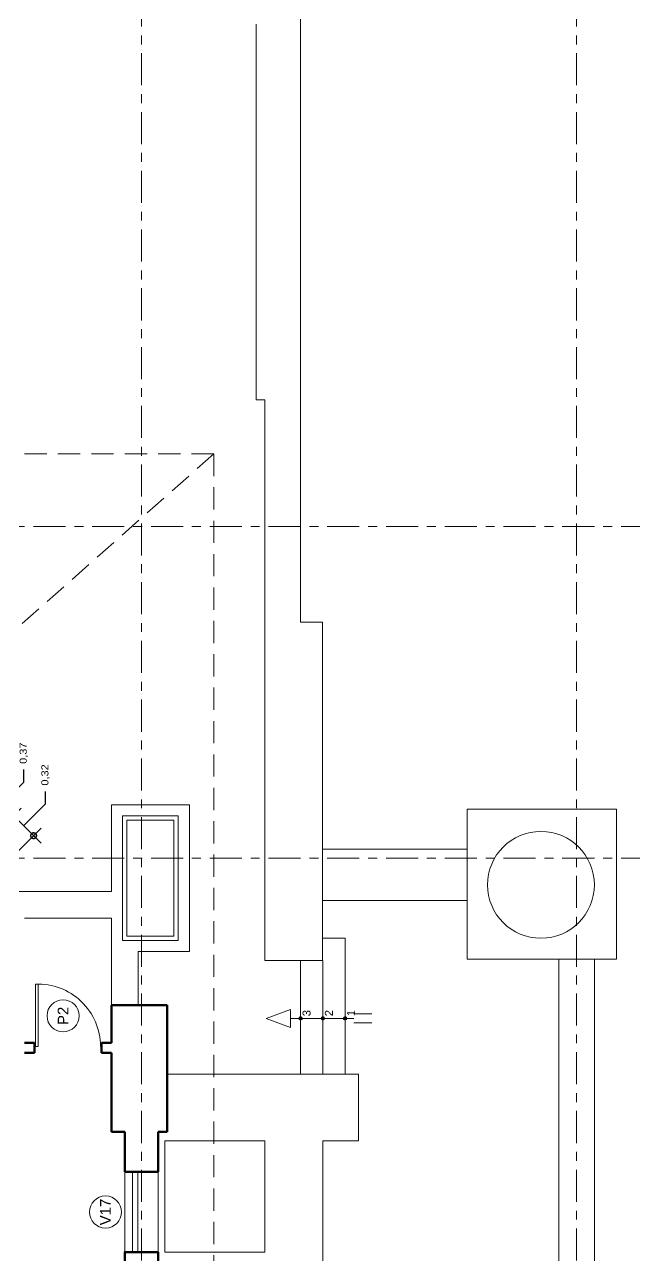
# Model space of a CAD drawing. Header units: millimetres. Extents: x -1459 to -1413, y -119 to 301.
# Drawn here: x -1437.13 to -1430.28, y -12.89 to 0.94 of the extents above; entities that cross this region are included whole.
import ezdxf

# ---------------------------------------------------------------- set-up
doc = ezdxf.new("R2010")
doc.units = ezdxf.units.MM
doc.linetypes.add('ACAD_ISO10W100', pattern=[18, 12, -3, 0, -3])
doc.linetypes.add('RAYITAS', pattern=[0.375, 0.25, -0.125])
doc.layers.get('0').update_dxf_attribs({"lineweight": 0})
doc.layers.get('Defpoints').update_dxf_attribs({"lineweight": 5})
for name, color, linetype, lineweight in [('COTAS', 190, 'Continuous', 9), ('EJES', 2, 'ACAD_ISO10W100', 13), ('GRADAS CAMBIO NIVEL', 3, 'Continuous', 15), ('MURO CORTADO', 1, 'Continuous', 60), ('MURO VISTO', 6, 'Continuous', 18), ('PROYECCIONES', 40, 'RAYITAS', 13), ('PUERTA VENTANA', 4, 'Continuous', 9), ('VANOS CUADRO', 8, 'Continuous', 9)]:
    doc.layers.add(name, color=color, linetype=linetype, lineweight=lineweight)
doc.styles.add('Arial', font='arial.ttf')
doc.styles.add('ARIAL DERECHO', font='arial.ttf', dxfattribs={"width": 1.1})
doc.dimstyles.new('COTAS 50 OK', dxfattribs={"dimtxt": 0.08, "dimasz": 0.13, "dimexe": 0.12, "dimexo": 0.2, "dimgap": 0.07, "dimtad": 0, "dimtih": 1, "dimtoh": 1, "dimzin": 0, "dimtxsty": 'ARIAL DERECHO', "dimblk": 'DOTSMALL', "dimcen": 0.15, "dimdle": 0.12, "dimadec": 0, "dimazin": 0, "dimtfac": 1, "dimtmove": 1, "dimatfit": 3, "dimfxl": 1, "dimtzin": 0, "dimarcsym": 0})

# ---------------------------------------------------------------- blocks, each defined once
blk = doc.blocks.new('CIRCULO GRADA')
at = {"layer": 'GRADAS CAMBIO NIVEL'}
h = blk.add_hatch(color=256, dxfattribs=at)
h.paths.add_polyline_path([(0.014, 0.014, 0.414214), (-0.014, 0.014), (0, 0)])
h.paths.add_polyline_path([(0.014, 0.014), (0, 0), (0.014, -0.014, 0.414214)])
h.paths.add_polyline_path([(0.014, -0.014), (0, 0), (-0.014, -0.014, 0.414214)])
h.paths.add_polyline_path([(0, 0), (-0.014, 0.014, 0.414214), (-0.014, -0.014)])
blk.add_circle((0, 0), 0.02, dxfattribs=at)
blk = doc.blocks.new('HJKL')
at = {"layer": 'PUERTA VENTANA'}
for p, q in [((616.191, 118.493), (615.492, 118.493)), ((616.191, 118.498), (616.191, 118.463)), ((616.191, 118.463), (615.492, 118.463))]:
    blk.add_line(p, q, dxfattribs=at)
blk.add_arc((616.191, 118.463), 0.7, 177.5437, 270, dxfattribs=at)
blk = doc.blocks.new('_DotSmall')
at = {"color": 0, "linetype": 'ByBlock', "const_width": 0.5}
blk.add_lwpolyline([(-0.0625, 0, 1), (0.0625, 0, 1)], format="xyb", close=True, dxfattribs=at)
blk = doc.blocks.new('*D854')
at = {"layer": 'COTAS', "color": 0, "lineweight": -2}
for p, q in [((-1436.893, -7.815), (-1436.893, -7.675)), ((-1437.421, -8.117), (-1437.167, -7.863)), ((-1437.336, -7.863), (-1436.942, -8.258)), ((-1437.139, -8.061), (-1436.893, -7.815)), ((-1437.196, -8.342), (-1436.942, -8.088))]:
    blk.add_line(p, q, dxfattribs=at)
at = {"layer": 'Defpoints', "color": 0}
for p in [(-1437.562, -8.258), (-1437.027, -8.173), (-1437.337, -8.483)]:
    blk.add_point(p, dxfattribs=at)
at = {"layer": 'COTAS', "color": 0, "lineweight": -2, "xscale": 0.13, "yscale": 0.13, "zscale": 0.13}
for p, rotation in [((-1437.252, -7.948), 134.9999999999964), ((-1437.027, -8.173), 314.9999999999964)]:
    blk.add_blockref('_DotSmall', p, dxfattribs=dict(at, rotation=rotation))
at = {"layer": 'COTAS', "color": 0, "insert": (-1436.893, -7.491), "char_height": 0.08, "attachment_point": 5, "rotation": 90, "style": 'ARIAL DERECHO'}
blk.add_mtext('0,32', dxfattribs=at)
blk = doc.blocks.new('*D856')
at = {"layer": 'COTAS', "color": 0, "lineweight": -2}
for p, q in [((-1437.137, -7.571), (-1437.137, -7.431)), ((-1437.683, -7.855), (-1437.429, -7.601)), ((-1437.599, -7.601), (-1437.167, -8.033)), ((-1437.383, -7.817), (-1437.137, -7.571)), ((-1437.421, -8.117), (-1437.167, -7.863))]:
    blk.add_line(p, q, dxfattribs=at)
at = {"layer": 'Defpoints', "color": 0}
for p in [(-1437.824, -7.996), (-1437.252, -7.948), (-1437.562, -8.258)]:
    blk.add_point(p, dxfattribs=at)
at = {"layer": 'COTAS', "color": 0, "lineweight": -2, "xscale": 0.13, "yscale": 0.13, "zscale": 0.13}
for p, rotation in [((-1437.514, -7.686), 135.0000000005491), ((-1437.252, -7.948), 315.0000000005491)]:
    blk.add_blockref('_DotSmall', p, dxfattribs=dict(at, rotation=rotation))
at = {"layer": 'COTAS', "color": 0, "insert": (-1437.137, -7.247), "char_height": 0.08, "attachment_point": 5, "rotation": 90, "style": 'ARIAL DERECHO'}
blk.add_mtext('0,37', dxfattribs=at)

msp = doc.modelspace()

# ---------------------------------------------------------------- linework, layer by layer
at = {"layer": 'EJES', "ltscale": 0.03}
for p, q in [((-1435.816, -41.325), (-1435.816, 10.6)), ((-1430.928, -41.325), (-1430.928, 10.6)), ((-1427.428, -4.7), (-1451.503, -4.7)), ((-1427.428, -8.425), (-1451.503, -8.425))]:
    msp.add_line(p, q, dxfattribs=at)
at = {"layer": 'GRADAS CAMBIO NIVEL'}
for p, q in [((-1434.028, -9.575), (-1434.028, -10.85)), ((-1433.778, -9.575), (-1433.778, -10.85)), ((-1433.428, -10.225), (-1434.141, -10.225)), ((-1433.228, -10.175), (-1433.428, -10.175)), ((-1433.228, -10.275), (-1433.428, -10.275))]:
    msp.add_line(p, q, dxfattribs=at)
msp.add_lwpolyline([(-1433.528, -10.85), (-1433.528, -9.325), (-1433.781, -9.325)], dxfattribs=at)
msp.add_lwpolyline([(-1434.141, -10.127), (-1434.416, -10.227), (-1434.141, -10.327)], close=True, dxfattribs=at)
at = {"layer": 'MURO CORTADO'}
for p, q in [((-1436.153, -10.075), (-1435.528, -10.075)), ((-1436.153, -10.5), (-1436.153, -10.075)), ((-1435.528, -10.075), (-1435.528, -11.5)), ((-1437.016, -10.5), (-1437.128, -10.5)), ((-1437.016, -10.612), (-1437.016, -10.5)), ((-1436.153, -10.5), (-1436.266, -10.5)), ((-1436.266, -10.612), (-1436.266, -10.5)), ((-1437.016, -10.612), (-1437.128, -10.612)), ((-1436.153, -10.612), (-1436.266, -10.612)), ((-1436.153, -11.5), (-1436.153, -10.612)), ((-1436.003, -11.5), (-1436.153, -11.5)), ((-1436.003, -11.5), (-1436.003, -11.95)), ((-1435.628, -11.95), (-1435.628, -11.5)), ((-1435.528, -11.5), (-1435.628, -11.5)), ((-1436.003, -11.95), (-1435.628, -11.95))]:
    msp.add_line(p, q, dxfattribs=at)
msp.add_lwpolyline([(-1436.003, -13.15), (-1435.628, -13.15), (-1435.628, -12.85), (-1436.003, -12.85)], close=True, dxfattribs=at)
at = {"layer": 'MURO VISTO'}
for p, q in [((-1434.028, -5.775), (-1434.028, 6.6)), ((-1434.528, -3.277), (-1434.528, 0.943)), ((-1434.528, -3.277), (-1434.428, -3.277)), ((-1434.428, -3.277), (-1434.428, -9.575)), ((-1434.028, -5.775), (-1433.781, -5.775)), ((-1433.781, -5.775), (-1433.781, -9.575)), ((-1436.153, -7.825), (-1435.277, -7.825)), ((-1436.153, -8.8), (-1436.153, -7.825)), ((-1435.277, -7.825), (-1435.277, -9.475)), ((-1432.158, -9.559), (-1432.158, -7.875)), ((-1432.158, -7.875), (-1430.478, -7.875)), ((-1430.478, -7.875), (-1430.478, -9.559)), ((-1436.028, -9.35), (-1436.028, -7.95)), ((-1436.028, -7.95), (-1435.402, -7.95)), ((-1435.978, -9.3), (-1435.978, -8)), ((-1435.978, -8), (-1435.452, -8)), ((-1435.452, -8), (-1435.452, -9.3)), ((-1435.402, -7.95), (-1435.402, -9.35)), ((-1432.158, -8.325), (-1433.781, -8.325)), ((-1437.878, -8.8), (-1436.153, -8.8)), ((-1432.158, -8.9), (-1433.781, -8.9)), ((-1437.128, -9.1), (-1436.153, -9.1)), ((-1436.153, -10.075), (-1436.153, -9.1)), ((-1435.402, -9.35), (-1436.028, -9.35)), ((-1435.452, -9.3), (-1435.978, -9.3)), ((-1435.853, -10.075), (-1435.853, -9.475)), ((-1435.277, -9.475), (-1435.853, -9.475)), ((-1433.781, -9.575), (-1434.431, -9.575)), ((-1430.478, -9.559), (-1432.158, -9.559)), ((-1431.128, -30.825), (-1431.128, -9.559)), ((-1430.728, -30.825), (-1430.728, -9.559)), ((-1433.379, -10.85), (-1435.528, -10.85)), ((-1433.379, -11.6), (-1433.379, -10.85)), ((-1435.553, -12.85), (-1435.553, -11.6)), ((-1435.553, -11.6), (-1434.428, -11.6)), ((-1434.428, -12.85), (-1434.428, -11.6)), ((-1433.779, -11.6, -0.202), (-1433.779, -28.8, -0.202)), ((-1433.779, -11.6), (-1433.379, -11.6)), ((-1436.003, -11.95), (-1436.003, -12.85)), ((-1435.628, -11.95), (-1435.628, -12.85)), ((-1434.428, -12.85), (-1435.553, -12.85))]:
    msp.add_line(p, q, dxfattribs=at)
msp.add_circle((-1431.328, -8.725), 0.6, dxfattribs=at)
at = {"layer": 'PROYECCIONES'}
for q in [(-1442.928, -3.885), (-1439.153, -7.56), (-1435.003, -36.081)]:
    msp.add_line((-1435.003, -3.885), q, dxfattribs=at)
at = {"layer": 'PUERTA VENTANA'}
for p, q in [((-1435.916, -12.85), (-1435.916, -11.95)), ((-1435.856, -12.85), (-1435.856, -11.95))]:
    msp.add_line(p, q, dxfattribs=at)
at = {"layer": 'VANOS CUADRO'}
for centre in [(-1436.696, -10.197), (-1436.22, -12.4)]:
    msp.add_circle(centre, 0.18, dxfattribs=at)

# ---------------------------------------------------------------- block references
at = {"layer": 'GRADAS CAMBIO NIVEL', "xscale": -1, "rotation": 359.9999974019935}
for p in [(-1434.028, -10.225), (-1433.778, -10.225), (-1433.528, -10.225)]:
    msp.add_blockref('CIRCULO GRADA', p, dxfattribs=at)
at = {"layer": 'PUERTA VENTANA', "xscale": -1, "rotation": 90}
msp.add_blockref('HJKL', (-1318.513, 605.651), dxfattribs=at)

# ---------------------------------------------------------------- texts
at = {"layer": 'GRADAS CAMBIO NIVEL', "char_height": 0.09, "width": 0.1643, "attachment_point": 5, "rotation": 90, "style": 'Arial'}
for s, insert in [('3', (-1433.96, -10.166)), ('2', (-1433.71, -10.166)), ('1', (-1433.46, -10.166))]:
    msp.add_mtext(s, dxfattribs=dict(at, insert=insert))
at = {"layer": 'VANOS CUADRO', "char_height": 0.12, "width": 0.4285, "attachment_point": 5, "rotation": 90, "style": 'Arial'}
for s, insert in [('P2', (-1436.696, -10.197)), ('V17', (-1436.22, -12.4))]:
    msp.add_mtext(s, dxfattribs=dict(at, insert=insert))

# ---------------------------------------------------------------- dimensions: what is measured, and where the dimension line sits
at = {"layer": 'COTAS'}
for p1, p2, picture, middle in [((-1437.824, -7.996), (-1437.562, -8.258), '*D856', (-1437.137, -7.361)), ((-1437.562, -8.258), (-1437.337, -8.483), '*D854', (-1436.893, -7.605))]:
    dim = msp.add_aligned_dim(p1=p1, p2=p2, distance=0.439, dimstyle='COTAS 50 OK', dxfattribs=at)
    dim.commit()
    dim.dimension.update_dxf_attribs({"geometry": picture, "text_midpoint": middle})

doc.saveas('drawing.dxf')
